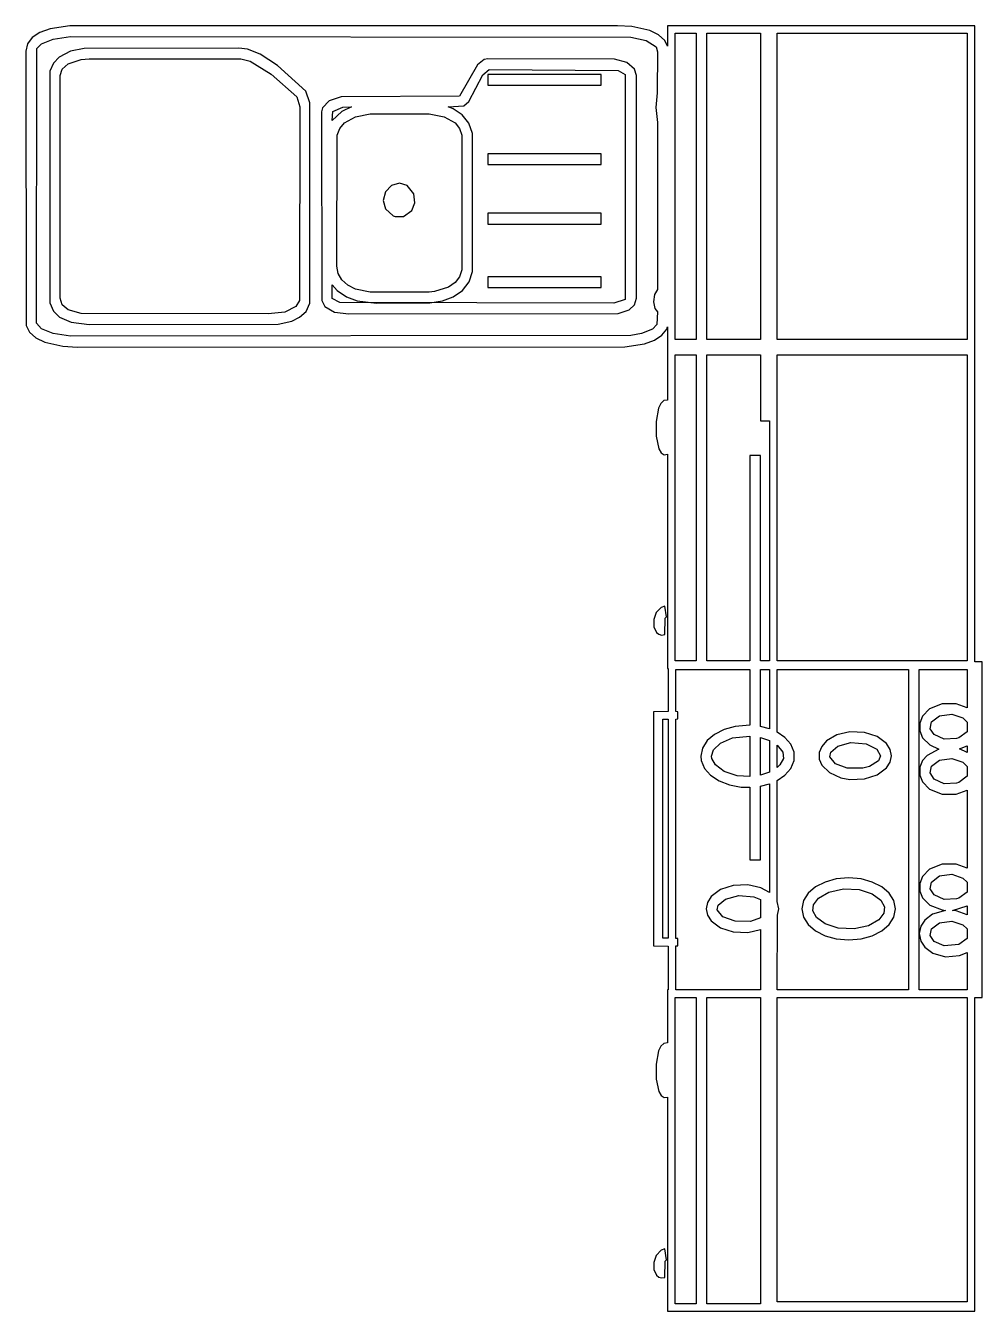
# Model space of a CAD drawing. Header units: metres. Extents: x -13 to 22, y -10.4 to 9.6.
# Drawn here: x 16.619 to 18.406, y -3.408 to -1.008 of the extents above; entities that cross this region are included whole.
import ezdxf

# ---------------------------------------------------------------- set-up
doc = ezdxf.new("R2010")
doc.units = ezdxf.units.M

msp = doc.modelspace()

# ---------------------------------------------------------------- linework, layer by layer
for p, q in [((16.6314, -1.0305), (16.6224, -1.04211)), ((16.6459, -1.02112), (16.6314, -1.0305)), ((16.6652, -1.01416), (16.6459, -1.02112)), ((16.7018, -1.00873), (16.6652, -1.01416)), ((16.6703, -1.03349), (16.7029, -1.0287)), ((17.7243, -1.00835), (16.7018, -1.00873)), ((16.7029, -1.0287), (17.749, -1.02971)), ((17.7514, -1.00984), (17.7243, -1.00835)), ((17.749, -1.02971), (17.7776, -1.03607)), ((17.7845, -1.01732), (17.7514, -1.00984)), ((17.801, -1.02551), (17.7845, -1.01732)), ((17.8125, -1.03604), (17.801, -1.02551)), ((18.3915, -1.00835), (17.8176, -1.00835)), ((17.8176, -1.00835), (17.8176, -1.04625)), ((17.8318, -1.5941), (17.8318, -1.02249)), ((17.8318, -1.02249), (17.8711, -1.02249)), ((17.8711, -1.02249), (17.8711, -1.5941)), ((17.8911, -1.5941), (17.8911, -1.02249)), ((17.8911, -1.02249), (17.9915, -1.02249)), ((17.9915, -1.02249), (17.9915, -1.5941)), ((18.0224, -1.5941), (18.0224, -1.02254)), ((18.0224, -1.02254), (18.3774, -1.02254)), ((18.3774, -1.02254), (18.3774, -1.5941)), ((18.3915, -2.19566), (18.3915, -1.00835)), ((16.6224, -1.04211), (16.6192, -1.05576)), ((16.6192, -1.05576), (16.62, -1.56789)), ((16.6395, -1.56337), (16.6403, -1.05089)), ((16.6403, -1.05089), (16.649, -1.04227)), ((16.649, -1.04227), (16.6703, -1.03349)), ((16.7285, -1.0507), (16.7029, -1.05585)), ((17.0171, -1.05035), (16.7285, -1.0507)), ((17.0337, -1.052), (17.0171, -1.05035)), ((17.0572, -1.06154), (17.0337, -1.052)), ((17.7776, -1.03607), (17.7965, -1.04805)), ((17.7965, -1.04805), (17.7993, -1.05684)), ((17.8176, -1.04625), (17.8125, -1.03604)), ((16.6711, -1.07819), (16.6645, -1.09297)), ((16.6819, -1.06696), (16.6711, -1.07819)), ((16.7029, -1.05585), (16.6819, -1.06696)), ((16.6875, -1.08958), (16.6986, -1.0797)), ((16.6986, -1.0797), (16.7226, -1.07152)), ((16.7226, -1.07152), (16.7378, -1.07036)), ((16.7378, -1.07036), (17.0209, -1.07036)), ((17.0209, -1.07036), (17.0381, -1.07454)), ((17.0381, -1.07454), (17.0773, -1.09862)), ((17.0893, -1.08266), (17.0572, -1.06154)), ((17.4752, -1.07172), (17.4627, -1.08118)), ((17.4819, -1.07036), (17.4752, -1.07172)), ((17.719, -1.07065), (17.4819, -1.07036)), ((17.7418, -1.07703), (17.719, -1.07065)), ((17.7563, -1.08958), (17.7418, -1.07703)), ((17.7993, -1.05684), (17.7982, -1.13374)), ((16.6645, -1.09297), (16.6645, -1.52562)), ((16.6836, -1.10135), (16.6875, -1.08958)), ((16.6836, -1.51707), (16.6836, -1.10135)), ((17.0773, -1.09862), (17.1254, -1.14124)), ((17.1423, -1.13058), (17.0893, -1.08266)), ((17.4627, -1.08118), (17.4294, -1.13965)), ((17.447, -1.14967), (17.4731, -1.10011)), ((17.4731, -1.10011), (17.485, -1.09035)), ((17.6938, -1.09958), (17.4819, -1.09958)), ((17.4819, -1.09958), (17.4819, -1.11958)), ((17.485, -1.09035), (17.7258, -1.09213)), ((17.6938, -1.11958), (17.6938, -1.09958)), ((17.7258, -1.09213), (17.7385, -1.09917)), ((17.7385, -1.09917), (17.7389, -1.51917)), ((17.7599, -1.10135), (17.7563, -1.08958)), ((17.7599, -1.51707), (17.7599, -1.10135)), ((17.4819, -1.11958), (17.6938, -1.11958)), ((17.1254, -1.14124), (17.1309, -1.16)), ((17.1501, -1.15231), (17.1423, -1.13058)), ((17.1857, -1.14876), (17.1734, -1.16159)), ((17.2082, -1.14079), (17.1857, -1.14876)), ((17.4294, -1.13965), (17.2082, -1.14079)), ((17.4375, -1.15791), (17.447, -1.14967)), ((17.7982, -1.13374), (17.7961, -1.16089)), ((17.1309, -1.16), (17.1306, -1.52148)), ((17.1501, -1.52592), (17.1501, -1.15231)), ((17.1734, -1.16159), (17.1717, -1.16882)), ((17.1717, -1.16882), (17.1721, -1.52148)), ((17.2096, -1.16846), (17.1917, -1.18549)), ((17.1917, -1.18549), (17.1926, -1.16858)), ((17.1926, -1.16858), (17.2115, -1.16052)), ((17.2278, -1.15964), (17.2096, -1.16846)), ((17.2115, -1.16052), (17.2278, -1.15964)), ((17.235, -1.17828), (17.2627, -1.17285)), ((17.2627, -1.17285), (17.3726, -1.17285)), ((17.3726, -1.17285), (17.4008, -1.17828)), ((17.408, -1.15964), (17.4375, -1.15791)), ((17.4172, -1.16347), (17.408, -1.15964)), ((17.4343, -1.17473), (17.4172, -1.16347)), ((17.447, -1.1904), (17.4343, -1.17473)), ((17.7961, -1.16089), (17.7992, -1.18906)), ((17.2057, -1.20016), (17.2146, -1.18964)), ((17.2146, -1.18964), (17.235, -1.17828)), ((17.4008, -1.17828), (17.4209, -1.18964)), ((17.4209, -1.18964), (17.4295, -1.20016)), ((17.4536, -1.20958), (17.447, -1.1904)), ((17.7992, -1.18906), (17.7992, -1.50053)), ((17.2005, -1.45691), (17.2011, -1.21283)), ((17.2011, -1.21283), (17.2057, -1.20016)), ((17.4295, -1.20016), (17.4339, -1.21283)), ((17.4339, -1.21283), (17.4339, -1.46402)), ((17.4536, -1.46722), (17.4536, -1.20958)), ((17.6938, -1.2473), (17.4819, -1.2473)), ((17.4819, -1.2473), (17.4819, -1.2673)), ((17.6938, -1.2673), (17.6938, -1.2473)), ((17.4819, -1.2673), (17.6938, -1.2673)), ((17.2911, -1.31816), (17.287, -1.33476)), ((17.3021, -1.30641), (17.2911, -1.31816)), ((17.3175, -1.30194), (17.3021, -1.30641)), ((17.3318, -1.30641), (17.3175, -1.30194)), ((17.344, -1.32195), (17.3318, -1.30641)), ((17.287, -1.33476), (17.2911, -1.3501)), ((17.3401, -1.35341), (17.346, -1.33882)), ((17.346, -1.33882), (17.344, -1.32195)), ((17.2911, -1.3501), (17.3056, -1.36324)), ((17.3056, -1.36324), (17.3094, -1.36461)), ((17.3094, -1.36461), (17.3249, -1.36461)), ((17.3249, -1.36461), (17.3401, -1.35341)), ((17.6938, -1.35849), (17.4819, -1.35849)), ((17.4819, -1.35849), (17.4819, -1.37848)), ((17.6938, -1.37848), (17.6938, -1.35849)), ((17.4819, -1.37848), (17.6938, -1.37848)), ((17.2029, -1.47069), (17.2005, -1.45691)), ((17.2097, -1.48265), (17.2029, -1.47069)), ((17.2205, -1.49248), (17.2097, -1.48265)), ((17.4295, -1.47691), (17.4209, -1.48784)), ((17.4339, -1.46402), (17.4295, -1.47691)), ((17.4346, -1.50246), (17.4471, -1.48647)), ((17.4471, -1.48647), (17.4536, -1.46722)), ((17.6938, -1.47701), (17.4819, -1.47701)), ((17.4819, -1.47701), (17.4819, -1.49701)), ((17.6938, -1.49701), (17.6938, -1.47701)), ((17.1918, -1.51764), (17.1917, -1.49174)), ((17.1917, -1.49174), (17.2011, -1.50262)), ((17.2011, -1.50262), (17.2182, -1.5143)), ((17.235, -1.49986), (17.2205, -1.49248)), ((17.2627, -1.50574), (17.235, -1.49986)), ((17.3726, -1.50574), (17.2627, -1.50574)), ((17.3829, -1.50453), (17.3726, -1.50574)), ((17.4085, -1.49649), (17.3829, -1.50453)), ((17.4209, -1.48784), (17.4085, -1.49649)), ((17.4176, -1.51425), (17.4346, -1.50246)), ((17.4819, -1.49701), (17.6938, -1.49701)), ((17.7936, -1.51025), (17.7915, -1.52385)), ((17.7992, -1.50053), (17.7936, -1.51025)), ((16.6645, -1.52562), (16.6712, -1.54092)), ((16.6875, -1.52933), (16.6836, -1.51707)), ((16.6986, -1.5385), (16.6875, -1.52933)), ((17.1236, -1.53275), (17.103, -1.54274)), ((17.1306, -1.52148), (17.1236, -1.53275)), ((17.1427, -1.54152), (17.1501, -1.52592)), ((17.1721, -1.52148), (17.1781, -1.53275)), ((17.1781, -1.53275), (17.1958, -1.54274)), ((17.2059, -1.52469), (17.1918, -1.51764)), ((17.7177, -1.52608), (17.2059, -1.52469)), ((17.2182, -1.5143), (17.2384, -1.5219)), ((17.2384, -1.5219), (17.2746, -1.52615)), ((17.2746, -1.52615), (17.3742, -1.52568)), ((17.3742, -1.52568), (17.3973, -1.52191)), ((17.3973, -1.52191), (17.4176, -1.51425)), ((17.7389, -1.51917), (17.7177, -1.52608)), ((17.7463, -1.5385), (17.7563, -1.52933)), ((17.7563, -1.52933), (17.7599, -1.51707)), ((17.7915, -1.52385), (17.7941, -1.53625)), ((16.6712, -1.54092), (16.6826, -1.55211)), ((16.6826, -1.55211), (16.7039, -1.56197)), ((16.7226, -1.54535), (16.6986, -1.5385)), ((17.0717, -1.54625), (16.7226, -1.54535)), ((17.103, -1.54274), (17.0717, -1.54625)), ((17.0908, -1.56523), (17.116, -1.55963)), ((17.116, -1.55963), (17.1305, -1.55254)), ((17.1305, -1.55254), (17.1427, -1.54152)), ((17.1958, -1.54274), (17.2226, -1.54625)), ((17.2226, -1.54625), (17.7253, -1.54535)), ((17.7253, -1.54535), (17.7463, -1.5385)), ((17.7941, -1.53625), (17.7992, -1.54265)), ((17.7992, -1.54265), (17.7981, -1.56596)), ((16.62, -1.56789), (16.6262, -1.58054)), ((16.6262, -1.58054), (16.638, -1.59106)), ((16.649, -1.57433), (16.6395, -1.56337)), ((16.6703, -1.5831), (16.649, -1.57433)), ((16.7029, -1.58789), (16.6703, -1.5831)), ((16.7039, -1.56197), (16.7375, -1.56625)), ((16.7375, -1.56625), (17.0908, -1.56523)), ((17.7693, -1.58313), (17.749, -1.58688)), ((17.7899, -1.57448), (17.7693, -1.58313)), ((17.7981, -1.56596), (17.7899, -1.57448)), ((17.8074, -1.58609), (17.8162, -1.57446)), ((17.8162, -1.57446), (17.8176, -1.57033)), ((17.8176, -1.57033), (17.8176, -1.70721)), ((16.638, -1.59106), (16.655, -1.59927)), ((16.655, -1.59927), (16.6887, -1.60675)), ((16.6887, -1.60675), (16.7158, -1.60825)), ((17.749, -1.58688), (16.7029, -1.58789)), ((17.7383, -1.60786), (17.7745, -1.60243)), ((17.7745, -1.60243), (17.7934, -1.59547)), ((17.7934, -1.59547), (17.8074, -1.58609)), ((17.8711, -1.5941), (17.8318, -1.5941)), ((17.9915, -1.5941), (17.8911, -1.5941)), ((18.3774, -1.5941), (18.0224, -1.5941)), ((16.7158, -1.60825), (17.7383, -1.60786)), ((17.8318, -2.19398), (17.8318, -1.62238)), ((17.8318, -1.62238), (17.8711, -1.62238)), ((17.8711, -1.62238), (17.8711, -2.19398)), ((17.8911, -2.19398), (17.8911, -1.62238)), ((17.8911, -1.62238), (17.9915, -1.62238)), ((17.9915, -1.62238), (17.9915, -1.74567)), ((18.0224, -2.19398), (18.0224, -1.62238)), ((18.0224, -1.62238), (18.3774, -1.62238)), ((18.3774, -1.62238), (18.3774, -2.19398)), ((17.8011, -1.72214), (17.7966, -1.74683)), ((17.8053, -1.71329), (17.8011, -1.72214)), ((17.8108, -1.70799), (17.8053, -1.71329)), ((17.8176, -1.70721), (17.8108, -1.70799)), ((17.7966, -1.74683), (17.7968, -1.77457)), ((17.9915, -1.74567), (18.0083, -1.74567)), ((18.0083, -1.74567), (18.0083, -2.19398)), ((17.7968, -1.77457), (17.8018, -1.7979)), ((17.8018, -1.7979), (17.806, -1.80556)), ((17.806, -1.80556), (17.8112, -1.80931)), ((17.8112, -1.80931), (17.8176, -1.80823)), ((17.8176, -1.80823), (17.8176, -2.20813)), ((17.9915, -1.81075), (17.9715, -1.81075)), ((17.9715, -1.81075), (17.9715, -2.19398)), ((17.9915, -2.19398), (17.9915, -1.81075)), ((17.7966, -2.10387), (17.7919, -2.11688)), ((17.8062, -2.09433), (17.7966, -2.10387)), ((17.813, -2.09184), (17.8062, -2.09433)), ((17.8158, -2.11189), (17.813, -2.09184)), ((17.7919, -2.11688), (17.7922, -2.13028)), ((17.7922, -2.13028), (17.7972, -2.14091)), ((17.813, -2.1449), (17.8136, -2.11429)), ((17.8136, -2.11429), (17.8158, -2.11189)), ((17.7972, -2.14091), (17.8014, -2.14423)), ((17.8014, -2.14423), (17.8067, -2.14569)), ((17.8067, -2.14569), (17.813, -2.1449)), ((17.8711, -2.19398), (17.8318, -2.19398)), ((17.9715, -2.19398), (17.8911, -2.19398)), ((18.0083, -2.19398), (17.9915, -2.19398)), ((18.3774, -2.19398), (18.0224, -2.19398)), ((18.4056, -2.19566), (18.3915, -2.19566)), ((18.4056, -2.82214), (18.4056, -2.19566)), ((17.8176, -2.20813), (17.8191, -2.20813)), ((17.8191, -2.20813), (17.8191, -2.28812)), ((17.8333, -2.28862), (17.8333, -2.20981)), ((17.8333, -2.20981), (17.9715, -2.20981)), ((17.9715, -2.20981), (17.9715, -2.31419)), ((17.9915, -2.3163), (17.9915, -2.20981)), ((17.9915, -2.20981), (18.0083, -2.20981)), ((18.0083, -2.20981), (18.0083, -2.32088)), ((18.0224, -2.32709), (18.0224, -2.20981)), ((18.0224, -2.20981), (18.2677, -2.20981)), ((18.2677, -2.20981), (18.2677, -2.80801)), ((18.2877, -2.80801), (18.2877, -2.20981)), ((18.2877, -2.20981), (18.3774, -2.20981)), ((18.3774, -2.20981), (18.3774, -2.28169)), ((18.3304, -2.27422), (18.3073, -2.2836)), ((18.3568, -2.27419), (18.3304, -2.27422)), ((18.3774, -2.28169), (18.3568, -2.27419)), ((17.8191, -2.28812), (17.7915, -2.2888)), ((17.7915, -2.2888), (17.7915, -2.72568)), ((17.8092, -2.71153), (17.8092, -2.30295)), ((17.8092, -2.30295), (17.8191, -2.30295)), ((17.8191, -2.30295), (17.8191, -2.71153)), ((17.8371, -2.2888), (17.8333, -2.28862)), ((17.8333, -2.30244), (17.8371, -2.30226)), ((17.8333, -2.71205), (17.8333, -2.30244)), ((17.8371, -2.30226), (17.8371, -2.2888)), ((18.2939, -2.29724), (18.2887, -2.31009)), ((18.3073, -2.2836), (18.2939, -2.29724)), ((18.3108, -2.30788), (18.3258, -2.29633)), ((18.3258, -2.29633), (18.3484, -2.29321)), ((18.3484, -2.29321), (18.3694, -2.30013)), ((18.3694, -2.30013), (18.3774, -2.30814)), ((17.9234, -2.32195), (17.9057, -2.33102)), ((17.9443, -2.3161), (17.9234, -2.32195)), ((17.9715, -2.31419), (17.9443, -2.3161)), ((18.0083, -2.32088), (17.9915, -2.3163)), ((18.0366, -2.33661), (18.0224, -2.32709)), ((18.1584, -2.32619), (18.1338, -2.33194)), ((18.1857, -2.32738), (18.1584, -2.32619)), ((18.2093, -2.33517), (18.1857, -2.32738)), ((18.2887, -2.31009), (18.2887, -2.32463)), ((18.2887, -2.32463), (18.2941, -2.3373)), ((18.3083, -2.32047), (18.3108, -2.30788)), ((18.3155, -2.33156), (18.3083, -2.32047)), ((18.3772, -2.32634), (18.3619, -2.33759)), ((18.3774, -2.30814), (18.3772, -2.32634)), ((17.8921, -2.34277), (17.8832, -2.35661)), ((17.9057, -2.33102), (17.8921, -2.34277)), ((17.9039, -2.36018), (17.9168, -2.34767)), ((17.9168, -2.34767), (17.9389, -2.33783)), ((17.9389, -2.33783), (17.9715, -2.3342)), ((17.9715, -2.3342), (17.9715, -2.40977)), ((17.9915, -2.33681), (18.0083, -2.34241)), ((17.9915, -2.40718), (17.9915, -2.33681)), ((18.0083, -2.34241), (18.0083, -2.40157)), ((18.0224, -2.35094), (18.0332, -2.36424)), ((18.0224, -2.39305), (18.0224, -2.35094)), ((18.0479, -2.34946), (18.0366, -2.33661)), ((18.054, -2.36415), (18.0479, -2.34946)), ((18.1145, -2.34335), (18.1057, -2.35342)), ((18.1338, -2.33194), (18.1145, -2.34335)), ((18.1358, -2.35292), (18.1602, -2.3461)), ((18.1602, -2.3461), (18.1888, -2.34857)), ((18.1888, -2.34857), (18.2086, -2.35849)), ((18.2265, -2.34818), (18.2093, -2.33517)), ((18.2334, -2.35902), (18.2265, -2.34818)), ((18.2941, -2.3373), (18.3075, -2.35049)), ((18.3075, -2.35049), (18.3243, -2.35886)), ((18.3342, -2.34001), (18.3155, -2.33156)), ((18.3577, -2.33897), (18.3342, -2.34001)), ((18.3619, -2.33759), (18.3577, -2.33897)), ((17.8832, -2.35661), (17.8801, -2.37199)), ((17.8801, -2.37199), (17.8809, -2.37984)), ((17.9001, -2.37199), (17.9039, -2.36018)), ((17.9005, -2.37585), (17.9001, -2.37199)), ((18.0332, -2.36424), (18.0344, -2.37585)), ((18.054, -2.37984), (18.054, -2.36415)), ((18.1057, -2.35342), (18.101, -2.36496)), ((18.101, -2.36496), (18.101, -2.37714)), ((18.1206, -2.37311), (18.1226, -2.36403)), ((18.1312, -2.38589), (18.1206, -2.37311)), ((18.1226, -2.36403), (18.1358, -2.35292)), ((18.2086, -2.35849), (18.2158, -2.37111)), ((18.2158, -2.37111), (18.2116, -2.3802)), ((18.2358, -2.37114), (18.2334, -2.35902)), ((18.2334, -2.3829), (18.2358, -2.37114)), ((18.3026, -2.37025), (18.2941, -2.37975)), ((18.3243, -2.35886), (18.3026, -2.37025)), ((18.3631, -2.35825), (18.3774, -2.35226)), ((18.3774, -2.36478), (18.3631, -2.35825)), ((18.3774, -2.35226), (18.3774, -2.36478)), ((17.8809, -2.37984), (17.887, -2.39452)), ((17.887, -2.39452), (17.8983, -2.40738)), ((17.9071, -2.388), (17.9005, -2.37585)), ((17.9233, -2.40007), (17.9071, -2.388)), ((18.0278, -2.388), (18.0224, -2.39305)), ((18.0344, -2.37585), (18.0278, -2.388)), ((18.0366, -2.40738), (18.0479, -2.39452)), ((18.0479, -2.39452), (18.054, -2.37984)), ((18.101, -2.37714), (18.1057, -2.38838)), ((18.1057, -2.38838), (18.1201, -2.40254)), ((18.1534, -2.39439), (18.1312, -2.38589)), ((18.1822, -2.39438), (18.1534, -2.39439)), ((18.1949, -2.39087), (18.1822, -2.39438)), ((18.2116, -2.3802), (18.1949, -2.39087)), ((18.2093, -2.40633), (18.2265, -2.39351)), ((18.2265, -2.39351), (18.2334, -2.3829)), ((18.2941, -2.37975), (18.2887, -2.39241)), ((18.2887, -2.39241), (18.2887, -2.40695)), ((18.3083, -2.40298), (18.3108, -2.3907)), ((18.3108, -2.3907), (18.3258, -2.37946)), ((18.3258, -2.37946), (18.3484, -2.37639)), ((18.3484, -2.37639), (18.3694, -2.38319)), ((18.3694, -2.38319), (18.3774, -2.39095)), ((18.3774, -2.39095), (18.3772, -2.40916)), ((17.8983, -2.40738), (17.9141, -2.41786)), ((17.9141, -2.41786), (17.9335, -2.42538)), ((17.9479, -2.40822), (17.9233, -2.40007)), ((17.9715, -2.40977), (17.9479, -2.40822)), ((18.0083, -2.40157), (17.9915, -2.40718)), ((17.9915, -2.42769), (18.0083, -2.4231)), ((18.0083, -2.4231), (18.0083, -2.62646)), ((18.0224, -2.4169), (18.0366, -2.40738)), ((18.0224, -2.64307), (18.0224, -2.4169)), ((18.1201, -2.40254), (18.1415, -2.41214)), ((18.1415, -2.41214), (18.1584, -2.41525)), ((18.1584, -2.41525), (18.1857, -2.41406)), ((18.1857, -2.41406), (18.2093, -2.40633)), ((18.2887, -2.40695), (18.2939, -2.4198)), ((18.2939, -2.4198), (18.3073, -2.43344)), ((18.3155, -2.41457), (18.3083, -2.40298)), ((18.3342, -2.42319), (18.3155, -2.41457)), ((18.3577, -2.42213), (18.3342, -2.42319)), ((18.3619, -2.42073), (18.3577, -2.42213)), ((18.3772, -2.40916), (18.3619, -2.42073)), ((17.9335, -2.42538), (17.9556, -2.42943)), ((17.9556, -2.42943), (17.9715, -2.42978)), ((17.9715, -2.42978), (17.9715, -2.56531)), ((17.9915, -2.56531), (17.9915, -2.42769)), ((18.3073, -2.43344), (18.3304, -2.44283)), ((18.3304, -2.44283), (18.3568, -2.44286)), ((18.3568, -2.44286), (18.3774, -2.43535)), ((18.3774, -2.43535), (18.3774, -2.58078)), ((17.9715, -2.56531), (17.9915, -2.56531)), ((18.3073, -2.5827), (18.2939, -2.59633)), ((18.3304, -2.57332), (18.3073, -2.5827)), ((18.3568, -2.57329), (18.3304, -2.57332)), ((18.3774, -2.58078), (18.3568, -2.57329)), ((17.9403, -2.61304), (17.9167, -2.62083)), ((17.9676, -2.61183), (17.9403, -2.61304)), ((17.9923, -2.61758), (17.9676, -2.61183)), ((18.1121, -2.60675), (18.0944, -2.61583)), ((18.1329, -2.60089), (18.1121, -2.60675)), ((18.1561, -2.59882), (18.1329, -2.60089)), ((18.1792, -2.60089), (18.1561, -2.59882)), ((18.2001, -2.60675), (18.1792, -2.60089)), ((18.2178, -2.61583), (18.2001, -2.60675)), ((18.2939, -2.59633), (18.2887, -2.60918)), ((18.2887, -2.60918), (18.2887, -2.62372)), ((18.3083, -2.61955), (18.3108, -2.60696)), ((18.3108, -2.60696), (18.3258, -2.59541)), ((18.3258, -2.59541), (18.3484, -2.5923)), ((18.3484, -2.5923), (18.3694, -2.59923)), ((18.3694, -2.59923), (18.3774, -2.60722)), ((18.3774, -2.60722), (18.3772, -2.62544)), ((17.8995, -2.63382), (17.8926, -2.64468)), ((17.9167, -2.62083), (17.8995, -2.63382)), ((17.9125, -2.64972), (17.9258, -2.63863)), ((17.9258, -2.63863), (17.951, -2.63176)), ((17.951, -2.63176), (17.9791, -2.6342)), ((17.9791, -2.6342), (17.9915, -2.63934)), ((17.9915, -2.63934), (17.9915, -2.67346)), ((18.0083, -2.62646), (17.9923, -2.61758)), ((18.0807, -2.62758), (18.0719, -2.64142)), ((18.0944, -2.61583), (18.0807, -2.62758)), ((18.0903, -2.64905), (18.1, -2.63657)), ((18.1, -2.63657), (18.1193, -2.62538)), ((18.1193, -2.62538), (18.1461, -2.61926)), ((18.1461, -2.61926), (18.1756, -2.62057)), ((18.1756, -2.62057), (18.2002, -2.62871)), ((18.2002, -2.62871), (18.2164, -2.64079)), ((18.2315, -2.62758), (18.2178, -2.61583)), ((18.2403, -2.64142), (18.2315, -2.62758)), ((18.2887, -2.62372), (18.2941, -2.63638)), ((18.2941, -2.63638), (18.3075, -2.64958)), ((18.3155, -2.63066), (18.3083, -2.61955)), ((18.3342, -2.6391), (18.3155, -2.63066)), ((18.3577, -2.63806), (18.3342, -2.6391)), ((18.3619, -2.63667), (18.3577, -2.63806)), ((18.3772, -2.62544), (18.3619, -2.63667)), ((17.8926, -2.64468), (17.8902, -2.65678)), ((17.8902, -2.65678), (17.8926, -2.66855)), ((17.9104, -2.65875), (17.9125, -2.64972)), ((17.9211, -2.67148), (17.9104, -2.65875)), ((18.0257, -2.65678), (18.0224, -2.64307)), ((18.0233, -2.66855), (18.0257, -2.65678)), ((18.0719, -2.64142), (18.0687, -2.65678)), ((18.0687, -2.65678), (18.0719, -2.67216)), ((18.0891, -2.66064), (18.0903, -2.64905)), ((18.0957, -2.67279), (18.0891, -2.66064)), ((18.2164, -2.64079), (18.223, -2.65294)), ((18.223, -2.65294), (18.2218, -2.66454)), ((18.2434, -2.65678), (18.2403, -2.64142)), ((18.2403, -2.67216), (18.2434, -2.65678)), ((18.3075, -2.64958), (18.3305, -2.65875)), ((18.3368, -2.65976), (18.3128, -2.66673)), ((18.3305, -2.65875), (18.3368, -2.65976)), ((18.3502, -2.65967), (18.3774, -2.65135)), ((18.3567, -2.66064), (18.3502, -2.65967)), ((18.3774, -2.66808), (18.3567, -2.66064)), ((18.3774, -2.65135), (18.3774, -2.66808)), ((17.8926, -2.66855), (17.8995, -2.67917)), ((17.8995, -2.67917), (17.9167, -2.69197)), ((17.9439, -2.68004), (17.9211, -2.67148)), ((17.9727, -2.68005), (17.9439, -2.68004)), ((17.9915, -2.67346), (17.9727, -2.68005)), ((18.0224, -2.80801), (18.0233, -2.66855)), ((18.0719, -2.67216), (18.0807, -2.686)), ((18.0807, -2.686), (18.0944, -2.69775)), ((18.1119, -2.68488), (18.0957, -2.67279)), ((18.1365, -2.69301), (18.1119, -2.68488)), ((18.2121, -2.67702), (18.1928, -2.6882)), ((18.2218, -2.66454), (18.2121, -2.67702)), ((18.2178, -2.69775), (18.2315, -2.686)), ((18.2315, -2.686), (18.2403, -2.67216)), ((18.298, -2.67793), (18.2909, -2.68898)), ((18.3128, -2.66673), (18.298, -2.67793)), ((18.3108, -2.69398), (18.3258, -2.68275)), ((18.3258, -2.68275), (18.3484, -2.67967)), ((18.3484, -2.67967), (18.3694, -2.68649)), ((18.3694, -2.68649), (18.3774, -2.69423)), ((17.9167, -2.69197), (17.9403, -2.69972)), ((17.9403, -2.69972), (17.9676, -2.70091)), ((17.9676, -2.70091), (17.9915, -2.69545)), ((17.9915, -2.69545), (17.9915, -2.80801)), ((18.0944, -2.69775), (18.1121, -2.70683)), ((18.1121, -2.70683), (18.1329, -2.71269)), ((18.1661, -2.69432), (18.1365, -2.69301)), ((18.1928, -2.6882), (18.1661, -2.69432)), ((18.1792, -2.71269), (18.2001, -2.70683)), ((18.2001, -2.70683), (18.2178, -2.69775)), ((18.2909, -2.68898), (18.288, -2.70293)), ((18.288, -2.70293), (18.2908, -2.71709)), ((18.3083, -2.70627), (18.3108, -2.69398)), ((18.3155, -2.71754), (18.3083, -2.70627)), ((18.3774, -2.69423), (18.3772, -2.71233)), ((17.7915, -2.72568), (17.8191, -2.72636)), ((17.8191, -2.71153), (17.8092, -2.71153)), ((17.8191, -2.72636), (17.8191, -2.80801)), ((17.8371, -2.71223), (17.8333, -2.71205)), ((17.8333, -2.72586), (17.8371, -2.72568)), ((17.8333, -2.80801), (17.8333, -2.72586)), ((17.8371, -2.72568), (17.8371, -2.71223)), ((18.1329, -2.71269), (18.1561, -2.71477)), ((18.1561, -2.71477), (18.1792, -2.71269)), ((18.2908, -2.71709), (18.298, -2.72841)), ((18.298, -2.72841), (18.313, -2.73961)), ((18.3342, -2.72569), (18.3155, -2.71754)), ((18.3619, -2.72339), (18.3342, -2.72569)), ((18.3772, -2.71233), (18.3619, -2.72339)), ((18.313, -2.73961), (18.337, -2.74622)), ((18.337, -2.74622), (18.3628, -2.74406)), ((18.3628, -2.74406), (18.3774, -2.73817)), ((18.3774, -2.73817), (18.3774, -2.80801)), ((17.8191, -2.80801), (17.8176, -2.80801)), ((17.8176, -2.80801), (17.8176, -2.907)), ((17.8318, -3.39375), (17.8318, -2.82214)), ((17.8318, -2.82214), (17.8711, -2.82214)), ((17.9915, -2.80801), (17.8333, -2.80801)), ((17.8711, -2.82214), (17.8711, -3.39375)), ((17.8911, -3.39375), (17.8911, -2.82214)), ((17.8911, -2.82214), (17.9915, -2.82214)), ((17.9915, -2.82214), (17.9915, -3.39375)), ((18.2677, -2.80801), (18.0224, -2.80801)), ((18.0224, -3.38995), (18.0224, -2.82214)), ((18.0224, -2.82214), (18.3774, -2.82214)), ((18.3774, -2.80801), (18.2877, -2.80801)), ((18.3774, -2.82214), (18.3774, -3.38995)), ((18.3915, -2.82214), (18.4056, -2.82214)), ((18.3915, -3.4079), (18.3915, -2.82214)), ((17.8011, -2.92192), (17.7966, -2.94659)), ((17.8053, -2.91306), (17.8011, -2.92192)), ((17.8108, -2.90778), (17.8053, -2.91306)), ((17.8176, -2.907), (17.8108, -2.90778)), ((17.7966, -2.94659), (17.7968, -2.97435)), ((17.7968, -2.97435), (17.8018, -2.99767)), ((17.8018, -2.99767), (17.806, -3.00533)), ((17.806, -3.00533), (17.8112, -3.00908)), ((17.8112, -3.00908), (17.8176, -3.008)), ((17.8176, -3.008), (17.8176, -3.4079)), ((17.7966, -3.30363), (17.7919, -3.31665)), ((17.8062, -3.2941), (17.7966, -3.30363)), ((17.813, -3.29161), (17.8062, -3.2941)), ((17.8158, -3.31166), (17.813, -3.29161)), ((17.7919, -3.31665), (17.7922, -3.33005)), ((17.7922, -3.33005), (17.7972, -3.34068)), ((17.813, -3.34467), (17.8136, -3.31406)), ((17.8136, -3.31406), (17.8158, -3.31166)), ((17.7972, -3.34068), (17.8014, -3.34399)), ((17.8014, -3.34399), (17.8067, -3.34546)), ((17.8067, -3.34546), (17.813, -3.34467)), ((17.8711, -3.39375), (17.8318, -3.39375)), ((17.9915, -3.39375), (17.8911, -3.39375)), ((18.3774, -3.38995), (18.0224, -3.38995)), ((17.8176, -3.4079), (18.3915, -3.4079))]:
    msp.add_line(p, q)

doc.saveas('drawing.dxf')
